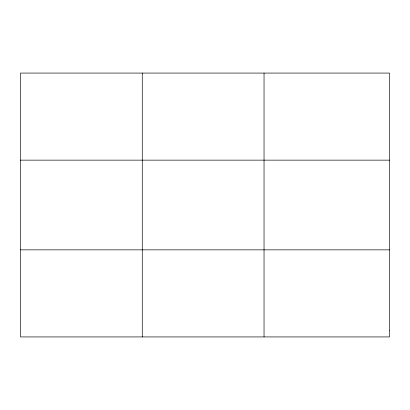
<?xml version="1.0" encoding="UTF-8"?>
<svg xmlns="http://www.w3.org/2000/svg" width="410" height="410" viewBox="0 0 410 410"><rect width="100%" height="100%" fill="white"/><g stroke="black" fill="none" stroke-linecap="round" stroke-linejoin="round"><path stroke-width="0.61" d="M142.27 336.928L142.27 73.072M264.04 336.928L264.04 73.072M20.5 160.146L389.5 160.146M20.5 249.854L389.5 249.854M389.5 330.229L389.5 336.928L20.5 336.928L20.5 73.072L389.5 73.072L389.5 330.229"/></g></svg>
